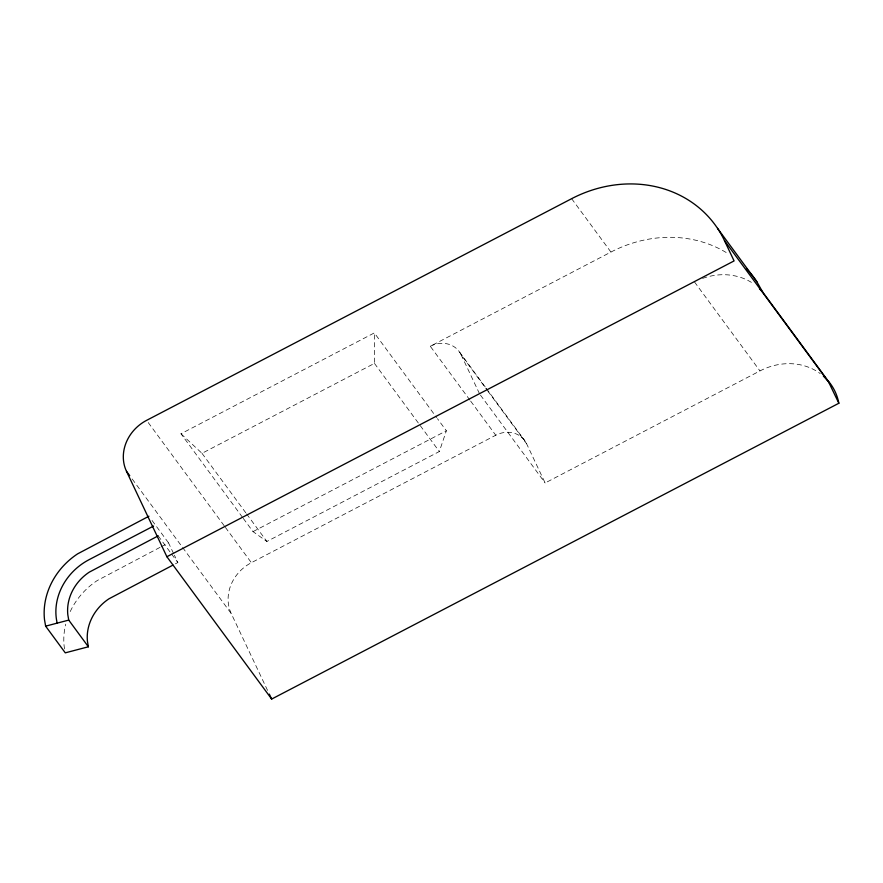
<?xml version="1.0" encoding="UTF-8"?>
<svg xmlns="http://www.w3.org/2000/svg" width="883" height="883" viewBox="0 0 883 883"><rect width="100%" height="100%" fill="white"/><g stroke="black" fill="none" stroke-linecap="round" stroke-linejoin="round"><path stroke-width="0.66" stroke-dasharray="4.42 3.31" d="M243.3 518.42L253.013 531.621L266.887 541.467L439.326 451.533L446.368 430.772L437.471 418.685M242.494 517.328L180.982 433.763L374.337 332.913L436.666 417.582M180.982 433.763L201.997 453.321L374.447 363.388L374.337 332.913M469.899 400.087L430.297 346.268L610.937 252.063A120.717 107.527 -36.4 0 1 728.607 254.028M160.011 547.372L97.229 580.561A69.393 61.81 -36.4 0 0 69.448 613.266M161.236 546.743L168.565 542.913L173.785 553.972M175.43 563.829L177.847 562.559L174.37 555.197M253.013 531.621L446.368 430.772M267.56 690.396L231.258 613.597A40.11 35.728 -36.4 0 1 251.379 562.692L495.771 435.231A24.316 21.667 -36.4 0 1 526.566 443.685L545.131 482.968L759.976 370.915A59.293 52.814 -36.4 0 1 820.23 373.575M694.502 281.953L759.976 370.915M571.643 198.686L610.937 252.063M459.679 352.251L485.551 387.394M486.367 388.498L525.164 441.213M430.297 346.268A24.316 21.667 -36.4 0 1 461.081 354.723L486.952 389.867M487.758 390.959L526.566 443.685M480.462 395.098L545.131 482.968M470.716 401.191L495.771 435.231M374.447 363.388L439.326 451.533M201.997 453.321L245.794 512.813M246.611 513.917L266.887 541.467M148.234 422.56L224.58 526.279M225.397 527.383L251.379 562.692M132.174 478.983L231.258 613.597M152.064 520.495L168.565 542.913M158.2 535.871L170.783 552.957M171.567 554.027L177.847 562.559M461.081 354.723L479.646 394.006M64.602 648.928L64.15 646.323A69.393 61.81 -36.4 0 1 65.739 624.149M702.592 278.41A59.293 52.814 -36.4 0 1 751.411 282.372"/><path stroke-width="1.32" d="M148.918 516.224L77.583 553.873A69.393 61.81 -36.4 0 0 44.503 619.634L45.629 626.157L65.276 652.846L88.377 646.786L87.472 641.511A45.044 40.132 -36.4 0 1 108.94 598.817L173.013 565.087M153.565 526.047L89.106 559.667A57.218 50.971 -36.4 0 0 57.185 623.133M158.2 535.871L89.304 572.129A45.044 40.132 -36.4 0 0 67.825 614.822L68.731 620.098L88.377 646.786M166.887 556.731L734.082 260.915L724.479 240.618A120.717 107.527 -36.4 0 0 571.643 198.686L146.611 420.352A40.11 35.728 -36.4 0 0 126.479 471.268L166.887 556.731L271.655 699.071L838.85 403.255A59.293 52.814 -36.4 0 0 828.883 381.765L823.342 376.07M45.629 626.157L68.731 620.098M759.468 288.752L762.669 292.052L828.155 381.014L838.85 403.255M717.548 228.355L756.841 281.732L762.669 292.052M724.479 240.618L829.258 382.957M126.479 471.268L129.735 475.672M269.315 694.115L271.655 699.071M746.455 268.763A120.717 107.527 -36.4 0 1 756.841 281.732"/></g></svg>
